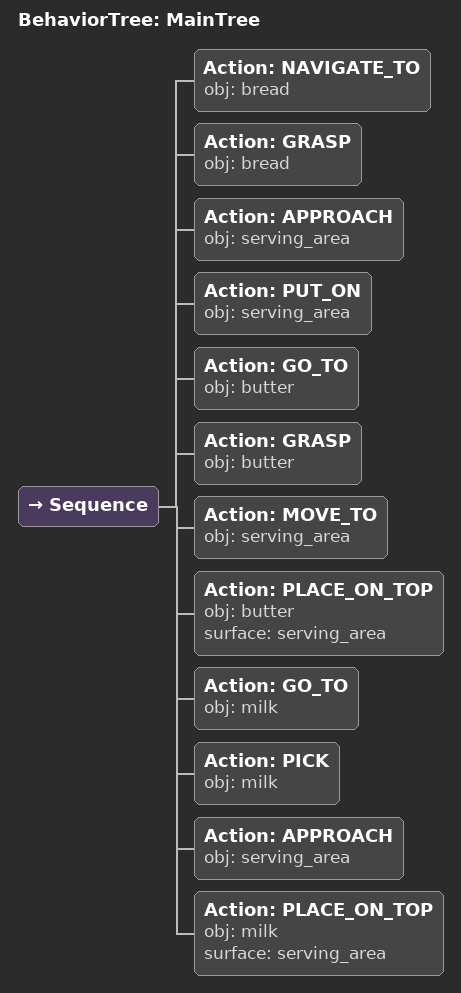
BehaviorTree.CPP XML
<root main_tree_to_execute="MainTree">
  <BehaviorTree ID="MainTree">
    <Sequence>
      <!-- Navigate to bread -->
      <Action ID="NAVIGATE_TO" obj="bread" />
      <!-- Grasp bread -->
      <Action ID="GRASP" obj="bread" />
      <!-- Approach serving_area -->
      <Action ID="APPROACH" obj="serving_area" />
      <!-- Put on serving_area -->
      <Action ID="PUT_ON" obj="serving_area" />
      <!-- Go to butter -->
      <Action ID="GO_TO" obj="butter" />
      <!-- Grasp butter -->
      <Action ID="GRASP" obj="butter" />
      <!-- Move to serving_area -->
      <Action ID="MOVE_TO" obj="serving_area" />
      <!-- Place butter on serving_area -->
      <Action ID="PLACE_ON_TOP" obj="butter" surface="serving_area" />
      <!-- Go to milk -->
      <Action ID="GO_TO" obj="milk" />
      <!-- Pick milk -->
      <Action ID="PICK" obj="milk" />
      <!-- Approach serving_area -->
      <Action ID="APPROACH" obj="serving_area" />
      <!-- Place milk on serving_area -->
      <Action ID="PLACE_ON_TOP" obj="milk" surface="serving_area" />
    </Sequence>
  </BehaviorTree>
</root>
